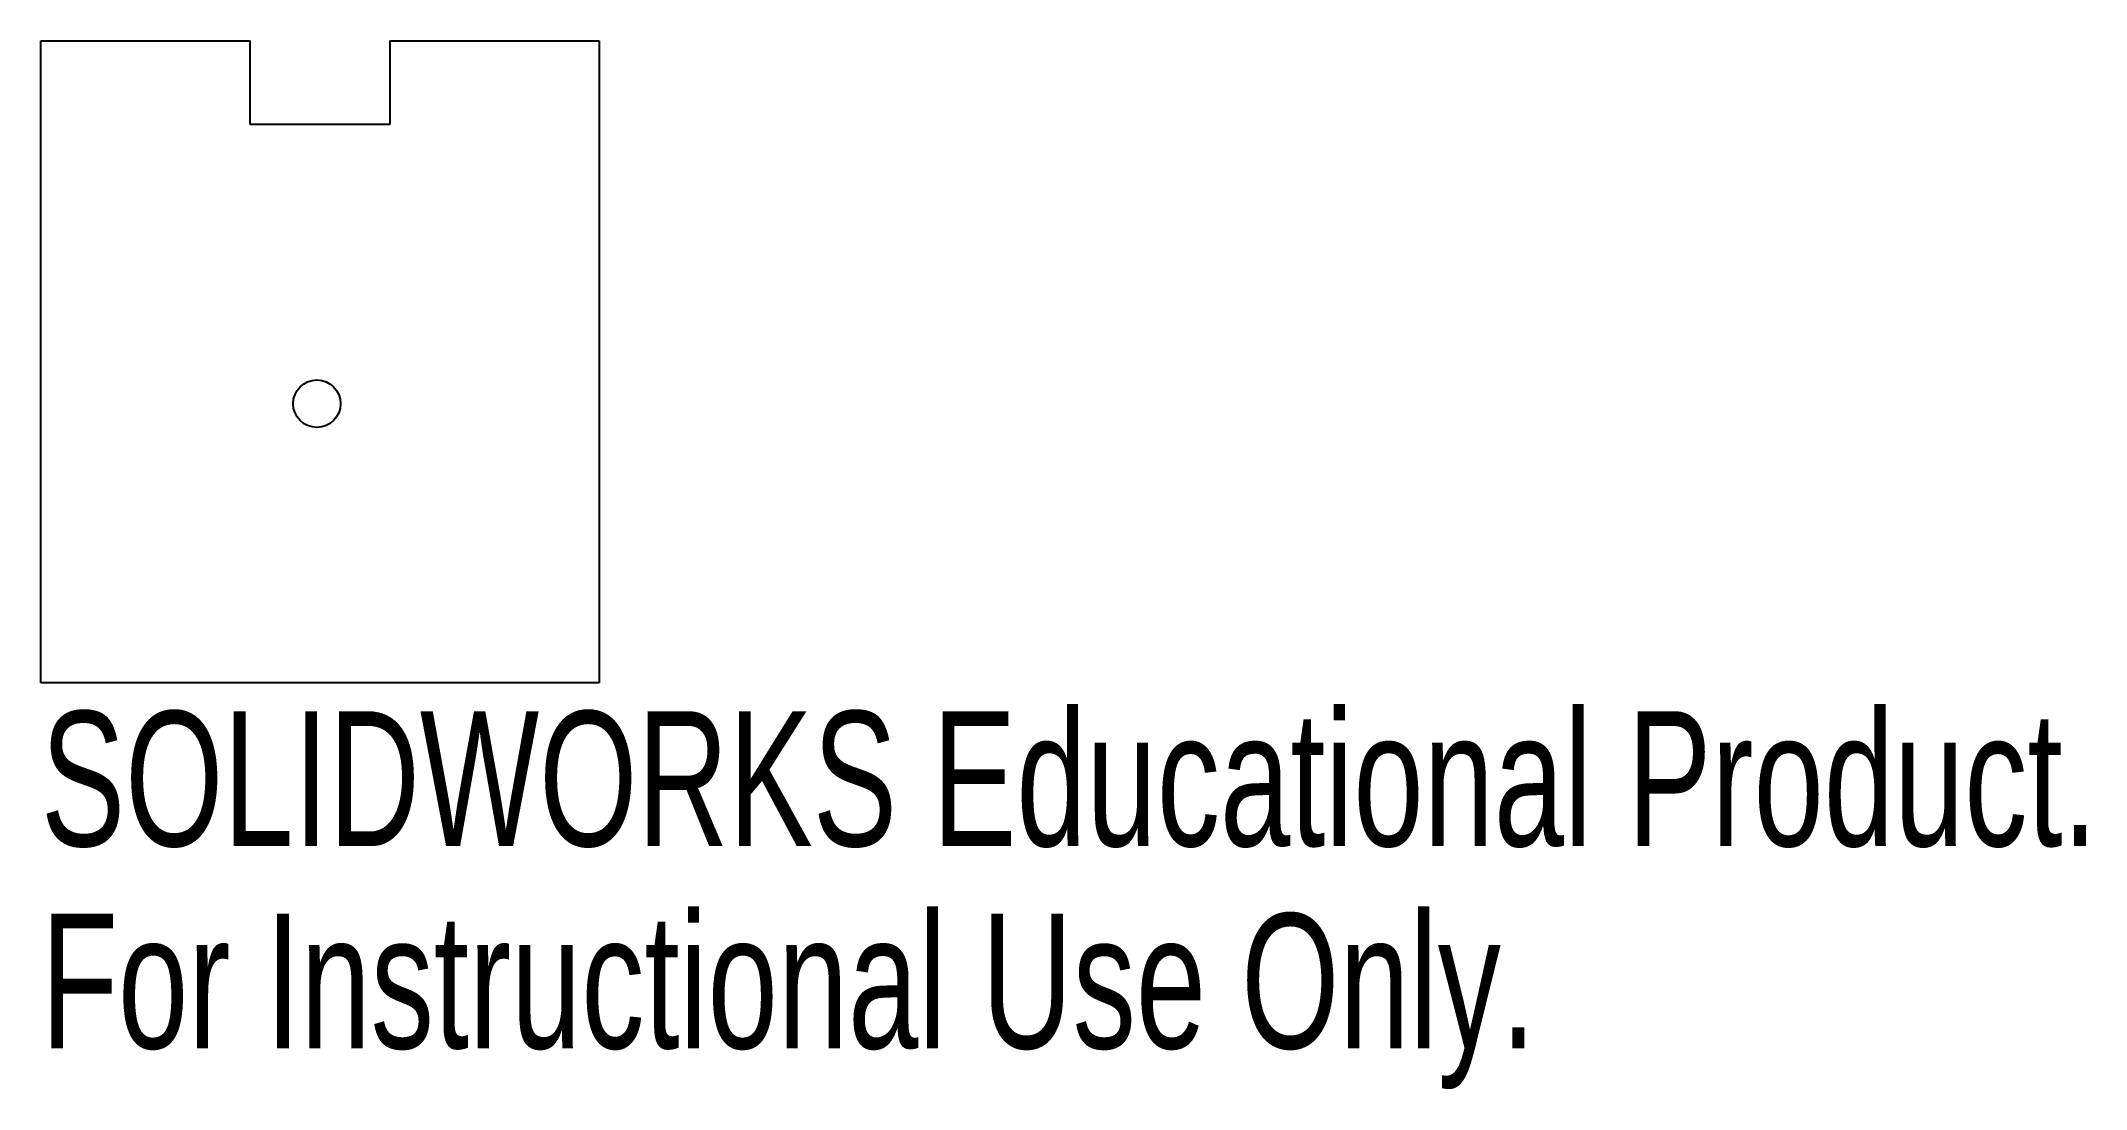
# Model space of a CAD drawing. Header units: millimetres. Extents: x 0 to 73.3, y -14.6 to 23.
import ezdxf

# ---------------------------------------------------------------- set-up
doc = ezdxf.new("R2010")
doc.units = ezdxf.units.MM
doc.styles.add('SLDTEXTSTYLE0', font='TXT', dxfattribs={"width": 0.7})

msp = doc.modelspace()

# ---------------------------------------------------------------- linework, layer by layer
at = {"color": 7, "linetype": 'Continuous', "lineweight": 25}
for p, q in [((0, 23), (7.5, 23)), ((0, 0), (0, 23)), ((7.5, 20), (7.5, 23)), ((12.5, 23), (20, 23)), ((12.5, 23), (12.5, 20)), ((20, 23), (20, 0)), ((12.5, 20), (7.5, 20)), ((20, 0), (0, 0))]:
    msp.add_line(p, q, dxfattribs=at)
msp.add_circle((9.887, 9.999), 0.85, dxfattribs=at)

# ---------------------------------------------------------------- texts
at = {"color": 7, "linetype": 'Continuous', "char_height": 4.83362, "attachment_point": 1, "style": 'SLDTEXTSTYLE0'}
for s, insert in [('SOLIDWORKS Educational Product.', (0, -1.02)), ('For Instructional Use Only.', (0, -8.27))]:
    msp.add_mtext(s, dxfattribs=dict(at, insert=insert))

doc.saveas('drawing.dxf')
